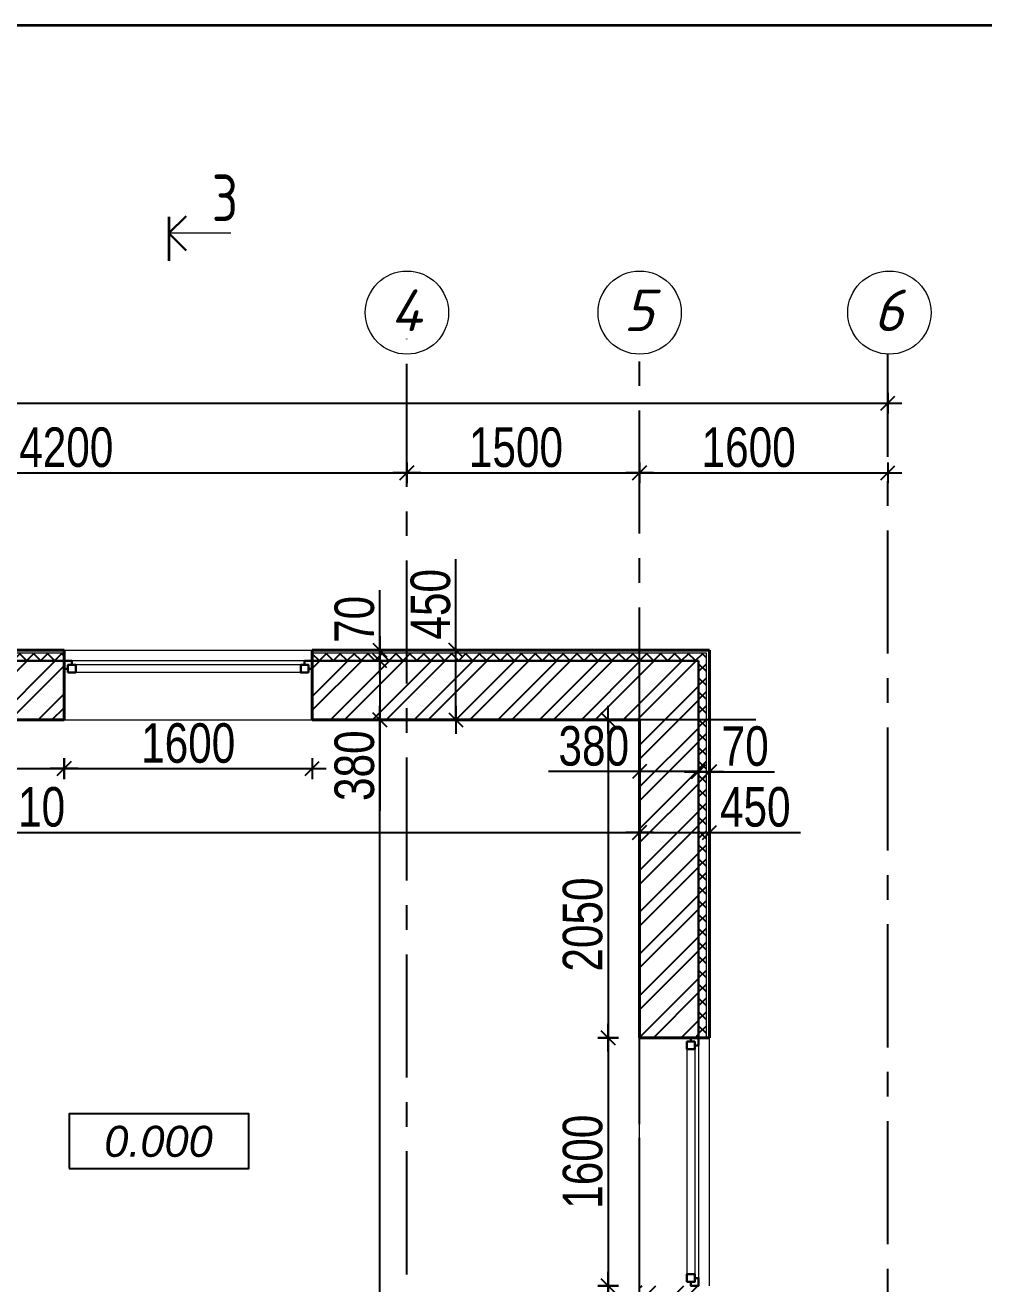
# Model space of a CAD drawing. Extents: x -12289450 to -10763036, y -7834513 to -6150123.
# Drawn here: x -11221613 to -11215433, y -7680755 to -7672636 of the extents above; entities that cross this region are included whole.
import ezdxf

# ---------------------------------------------------------------- set-up
doc = ezdxf.new("R2010")
doc.units = 0
doc.header["$LTSCALE"] = 25
doc.header["$PDMODE"] = 35
doc.linetypes.add('CENTER', pattern=[50.8, 31.75, -6.35, 6.35, -6.35])
doc.layers.get('DefPoints').update_dxf_attribs({"color": 10, "lineweight": 30})
for name, color, linetype in [('001-ПЕРЕГОРОДКИ', 5, 'Continuous'), ('005-РАЗМЕРЫ', 252, 'Continuous'), ('008-ШТРИХОВКА', 252, 'Continuous'), ('014-ОСИ', 251, 'CENTER'), ('Annotation - Text', 7, 'Continuous'), ('ArchiCAD', 7, 'Continuous'), ('Примечания', 7, 'Continuous')]:
    doc.layers.add(name, color=color, linetype=linetype)
doc.layers.add('Окна ArchiCAD_Ном._пера__23', color=7, linetype='Continuous', lineweight=30, true_color=0xff6600)
doc.layers.add('Окна ArchiCAD_Ном._пера__3', color=7, linetype='Continuous', lineweight=15, true_color=0xff6600)
doc.layers.add('СТЕНЫ', color=5, linetype='Continuous', lineweight=40)
doc.styles.add('gismo', font='isocpeui.ttf')
doc.styles.get("Standard").update_dxf_attribs({"font": 'arial.ttf'})
doc.styles.add('TXT0', font='txt', dxfattribs={"width": 0.8})
doc.styles.add('Текстер', font='ariali.ttf')
doc.dimstyles.new('РАЗМЕРЫ', dxfattribs={"dimscale": 30, "dimtxt": 8.5, "dimasz": 0.15, "dimexe": 0, "dimexo": 0, "dimgap": 1.2, "dimtad": 1, "dimdec": 0, "dimzin": 0, "dimdsep": 46, "dimtxsty": 'TXT0', "dimblk1": 'A8MITTA', "dimblk2": 'A8MITTA', "dimsah": 1, "dimcen": 2, "dimse1": 1, "dimse2": 1, "dimadec": 0, "dimazin": 0, "dimtp": 6, "dimtm": 6, "dimtfac": 1, "dimtdec": 0, "dimtofl": 0, "dimtmove": 0, "dimatfit": 3, "dimldrblk": 'A8MITTA', "dimfxl": 0, "dimtolj": 1, "dimtzin": 0, "dimarcsym": 0})

# ---------------------------------------------------------------- blocks, each defined once
blk = doc.blocks.new('A8MITTA', base_point=(3180, 3140))
for p, q in [((3160, 3140), (3200, 3140)), ((3170, 3130), (3190, 3150)), ((3180, 3155), (3180, 3125))]:
    blk.add_line(p, q)
blk = doc.blocks.new('*D167')
at = {"layer": '005-РАЗМЕРЫ', "color": 0, "lineweight": -2, "ltscale": 1.2, "transparency": 16777216}
blk.add_line((-11229947.3, -7675074.2), (-11216056.3, -7675074.2), dxfattribs=at)
at = {"layer": 'DefPoints', "color": 0, "ltscale": 1.2, "transparency": 16777216}
for p in [(-11216051.8, -7675074.2), (-11229951.8, -7676020.4), (-11216051.8, -7676237.6)]:
    blk.add_point(p, dxfattribs=at)
at = {"layer": '005-РАЗМЕРЫ', "color": 0, "lineweight": -2, "ltscale": 1.2, "transparency": 16777216, "xscale": 4.5, "yscale": 4.5, "zscale": 4.5, "rotation": 180}
blk.add_blockref('A8MITTA', (-11229951.8, -7675074.2), dxfattribs=at)
at = {"layer": '005-РАЗМЕРЫ', "color": 0, "lineweight": -2, "ltscale": 1.2, "transparency": 16777216, "xscale": 4.5, "yscale": 4.5, "zscale": 4.5}
blk.add_blockref('A8MITTA', (-11216051.8, -7675074.2), dxfattribs=at)
at = {"layer": '005-РАЗМЕРЫ', "color": 0, "ltscale": 1.2, "transparency": 16777216, "insert": (-11225171.4, -7674910.7), "char_height": 255, "attachment_point": 5, "style": 'TXT0'}
blk.add_mtext('\\A1;13900', dxfattribs=at)
blk = doc.blocks.new('*D169')
at = {"layer": '005-РАЗМЕРЫ', "color": 0, "lineweight": -2, "ltscale": 1.2, "transparency": 16777216}
blk.add_line((-11223347.3, -7675523.6), (-11219156.3, -7675523.6), dxfattribs=at)
at = {"layer": 'DefPoints', "color": 0, "ltscale": 1.2, "transparency": 16777216}
for p in [(-11219151.8, -7675523.6), (-11223351.8, -7675692.8), (-11219151.8, -7675692.8)]:
    blk.add_point(p, dxfattribs=at)
at = {"layer": '005-РАЗМЕРЫ', "color": 0, "lineweight": -2, "ltscale": 1.2, "transparency": 16777216, "xscale": 4.5, "yscale": 4.5, "zscale": 4.5, "rotation": 180}
blk.add_blockref('A8MITTA', (-11223351.8, -7675523.6), dxfattribs=at)
at = {"layer": '005-РАЗМЕРЫ', "color": 0, "lineweight": -2, "ltscale": 1.2, "transparency": 16777216, "xscale": 4.5, "yscale": 4.5, "zscale": 4.5}
blk.add_blockref('A8MITTA', (-11219151.8, -7675523.6), dxfattribs=at)
at = {"layer": '005-РАЗМЕРЫ', "color": 0, "ltscale": 1.2, "transparency": 16777216, "insert": (-11221347.7, -7675360.1), "char_height": 255, "attachment_point": 5, "style": 'TXT0'}
blk.add_mtext('\\A1;4200', dxfattribs=at)
blk = doc.blocks.new('*D170')
at = {"layer": '005-РАЗМЕРЫ', "color": 0, "lineweight": -2, "ltscale": 1.2, "transparency": 16777216}
blk.add_line((-11219147.3, -7675523.6), (-11217656.3, -7675523.6), dxfattribs=at)
at = {"layer": 'DefPoints', "color": 0, "ltscale": 1.2, "transparency": 16777216}
for p in [(-11217651.8, -7675523.6), (-11219151.8, -7675692.8), (-11217651.8, -7675692.8)]:
    blk.add_point(p, dxfattribs=at)
at = {"layer": '005-РАЗМЕРЫ', "color": 0, "lineweight": -2, "ltscale": 1.2, "transparency": 16777216, "xscale": 4.5, "yscale": 4.5, "zscale": 4.5, "rotation": 180}
blk.add_blockref('A8MITTA', (-11219151.8, -7675523.6), dxfattribs=at)
at = {"layer": '005-РАЗМЕРЫ', "color": 0, "lineweight": -2, "ltscale": 1.2, "transparency": 16777216, "xscale": 4.5, "yscale": 4.5, "zscale": 4.5}
blk.add_blockref('A8MITTA', (-11217651.8, -7675523.6), dxfattribs=at)
at = {"layer": '005-РАЗМЕРЫ', "color": 0, "ltscale": 1.2, "transparency": 16777216, "insert": (-11218449.1, -7675360.1), "char_height": 255, "attachment_point": 5, "style": 'TXT0'}
blk.add_mtext('\\A1;1500', dxfattribs=at)
blk = doc.blocks.new('*D171')
at = {"layer": '005-РАЗМЕРЫ', "color": 0, "lineweight": -2, "ltscale": 1.2, "transparency": 16777216}
blk.add_line((-11217647.3, -7675523.6), (-11216056.3, -7675523.6), dxfattribs=at)
at = {"layer": 'DefPoints', "color": 0, "ltscale": 1.2, "transparency": 16777216}
for p in [(-11216051.8, -7675523.6), (-11216051.8, -7675658), (-11217651.8, -7675692.8)]:
    blk.add_point(p, dxfattribs=at)
at = {"layer": '005-РАЗМЕРЫ', "color": 0, "lineweight": -2, "ltscale": 1.2, "transparency": 16777216, "xscale": 4.5, "yscale": 4.5, "zscale": 4.5, "rotation": 180}
blk.add_blockref('A8MITTA', (-11217651.8, -7675523.6), dxfattribs=at)
at = {"layer": '005-РАЗМЕРЫ', "color": 0, "lineweight": -2, "ltscale": 1.2, "transparency": 16777216, "xscale": 4.5, "yscale": 4.5, "zscale": 4.5}
blk.add_blockref('A8MITTA', (-11216051.8, -7675523.6), dxfattribs=at)
at = {"layer": '005-РАЗМЕРЫ', "color": 0, "ltscale": 1.2, "transparency": 16777216, "insert": (-11216949.1, -7675360.1), "char_height": 255, "attachment_point": 5, "style": 'TXT0'}
blk.add_mtext('\\A1;1600', dxfattribs=at)
blk = doc.blocks.new('*D225')
at = {"layer": '005-РАЗМЕРЫ', "color": 0, "lineweight": -2, "ltscale": 1.2, "transparency": 16777216}
blk.add_line((-11223157.3, -7677843.5), (-11217656.3, -7677843.5), dxfattribs=at)
at = {"layer": 'DefPoints', "color": 0, "ltscale": 1.2, "transparency": 16777216}
for p in [(-11223161.8, -7677843.5), (-11217651.8, -7677843.5), (-11217651.8, -7677843.5)]:
    blk.add_point(p, dxfattribs=at)
at = {"layer": '005-РАЗМЕРЫ', "color": 0, "lineweight": -2, "ltscale": 1.2, "transparency": 16777216, "xscale": 4.5, "yscale": 4.5, "zscale": 4.5, "rotation": 180}
blk.add_blockref('A8MITTA', (-11223161.8, -7677843.5), dxfattribs=at)
at = {"layer": '005-РАЗМЕРЫ', "color": 0, "lineweight": -2, "ltscale": 1.2, "transparency": 16777216, "xscale": 4.5, "yscale": 4.5, "zscale": 4.5}
blk.add_blockref('A8MITTA', (-11217651.8, -7677843.5), dxfattribs=at)
at = {"layer": '005-РАЗМЕРЫ', "color": 0, "ltscale": 1.2, "transparency": 16777216, "insert": (-11221658.4, -7677680), "char_height": 255, "attachment_point": 5, "style": 'TXT0'}
blk.add_mtext('\\A1;5510', dxfattribs=at)
blk = doc.blocks.new('*D226')
at = {"layer": '005-РАЗМЕРЫ', "color": 0, "lineweight": -2, "ltscale": 1.2, "transparency": 16777216}
for p, q in [((-11217647.3, -7677843.5), (-11217206.3, -7677843.5)), ((-11217201.8, -7677843.5), (-11216615.3, -7677843.5))]:
    blk.add_line(p, q, dxfattribs=at)
at = {"layer": 'DefPoints', "color": 0, "ltscale": 1.2, "transparency": 16777216}
for p in [(-11217651.8, -7677843.5), (-11217201.8, -7677811.4), (-11217201.8, -7677843.5)]:
    blk.add_point(p, dxfattribs=at)
at = {"layer": '005-РАЗМЕРЫ', "color": 0, "lineweight": -2, "ltscale": 1.2, "transparency": 16777216, "xscale": 4.5, "yscale": 4.5, "zscale": 4.5, "rotation": 180}
blk.add_blockref('A8MITTA', (-11217651.8, -7677843.5), dxfattribs=at)
at = {"layer": '005-РАЗМЕРЫ', "color": 0, "lineweight": -2, "ltscale": 1.2, "transparency": 16777216, "xscale": 4.5, "yscale": 4.5, "zscale": 4.5}
blk.add_blockref('A8MITTA', (-11217201.8, -7677843.5), dxfattribs=at)
at = {"layer": '005-РАЗМЕРЫ', "color": 0, "ltscale": 1.2, "transparency": 16777216, "insert": (-11216906.3, -7677680), "char_height": 255, "attachment_point": 5, "style": 'TXT0'}
blk.add_mtext('\\A1;450', dxfattribs=at)
blk = doc.blocks.new('*D202')
at = {"layer": '005-РАЗМЕРЫ', "color": 0, "lineweight": -2, "ltscale": 1.2, "transparency": 16777216}
blk.add_line((-11219326, -7682812.7), (-11219326, -7677121.7), dxfattribs=at)
at = {"layer": 'DefPoints', "color": 0, "ltscale": 1.2, "transparency": 16777216}
for p in [(-11219326, -7677117.2), (-11219053.6, -7677117.2), (-11219326, -7682817.2)]:
    blk.add_point(p, dxfattribs=at)
at = {"layer": '005-РАЗМЕРЫ', "color": 0, "lineweight": -2, "ltscale": 1.2, "transparency": 16777216, "xscale": 4.5, "yscale": 4.5, "zscale": 4.5}
for p, rotation in [((-11219326, -7677117.2), 90), ((-11219326, -7682817.2), 270)]:
    blk.add_blockref('A8MITTA', p, dxfattribs=dict(at, rotation=rotation))
at = {"layer": '005-РАЗМЕРЫ', "color": 0, "ltscale": 1.2, "transparency": 16777216, "insert": (-11219489.5, -7681332.9), "char_height": 255, "attachment_point": 5, "rotation": 90, "style": 'TXT0'}
blk.add_mtext('\\A1;5700', dxfattribs=at)
blk = doc.blocks.new('*D177')
at = {"layer": '005-РАЗМЕРЫ', "color": 0, "lineweight": -2, "ltscale": 1.2, "transparency": 16777216}
for p, q in [((-11218835.7, -7676667.2), (-11218835.7, -7676080.7)), ((-11218835.7, -7677112.7), (-11218835.7, -7676671.7))]:
    blk.add_line(p, q, dxfattribs=at)
at = {"layer": 'DefPoints', "color": 0, "ltscale": 1.2, "transparency": 16777216}
for p in [(-11218835.7, -7676667.2), (-11218814.9, -7676667.2), (-11218835.7, -7677117.2)]:
    blk.add_point(p, dxfattribs=at)
at = {"layer": '005-РАЗМЕРЫ', "color": 0, "lineweight": -2, "ltscale": 1.2, "transparency": 16777216, "xscale": 4.5, "yscale": 4.5, "zscale": 4.5}
for p, rotation in [((-11218835.7, -7676667.2), 90), ((-11218835.7, -7677117.2), 270)]:
    blk.add_blockref('A8MITTA', p, dxfattribs=dict(at, rotation=rotation))
at = {"layer": '005-РАЗМЕРЫ', "color": 0, "ltscale": 1.2, "transparency": 16777216, "insert": (-11218999.2, -7676371.7), "char_height": 255, "attachment_point": 5, "rotation": 90, "style": 'TXT0'}
blk.add_mtext('\\A1;450', dxfattribs=at)
blk = doc.blocks.new('Уровень')
at = {"color": 213, "linetype": 'ByBlock'}
blk.add_lwpolyline([(0, 0), (1544, 0), (1544, 469), (0, 469)], close=True, dxfattribs=at)
at = {"flags": 4}
blk.add_attdef('+-0.000', (70, 107), '', height=250, dxfattribs=at)
blk = doc.blocks.new('*D238')
at = {"layer": '005-РАЗМЕРЫ', "color": 0, "lineweight": -2, "ltscale": 1.2, "transparency": 16777216}
blk.add_line((-11223157.3, -7677431.7), (-11221366.3, -7677431.7), dxfattribs=at)
at = {"layer": 'DefPoints', "color": 0, "ltscale": 1.2, "transparency": 16777216}
for p in [(-11223161.8, -7677117.2), (-11221361.8, -7677117.2), (-11221361.8, -7677431.7)]:
    blk.add_point(p, dxfattribs=at)
at = {"layer": '005-РАЗМЕРЫ', "color": 0, "lineweight": -2, "ltscale": 1.2, "transparency": 16777216, "xscale": 4.5, "yscale": 4.5, "zscale": 4.5, "rotation": 180}
blk.add_blockref('A8MITTA', (-11223161.8, -7677431.7), dxfattribs=at)
at = {"layer": '005-РАЗМЕРЫ', "color": 0, "lineweight": -2, "ltscale": 1.2, "transparency": 16777216, "xscale": 4.5, "yscale": 4.5, "zscale": 4.5}
blk.add_blockref('A8MITTA', (-11221361.8, -7677431.7), dxfattribs=at)
at = {"layer": '005-РАЗМЕРЫ', "color": 0, "ltscale": 1.2, "transparency": 16777216, "insert": (-11222325.2, -7677268.2), "char_height": 255, "attachment_point": 5, "style": 'TXT0'}
blk.add_mtext('\\A1;1800', dxfattribs=at)
blk = doc.blocks.new('*D239')
at = {"layer": '005-РАЗМЕРЫ', "color": 0, "lineweight": -2, "ltscale": 1.2, "transparency": 16777216}
blk.add_line((-11221357.3, -7677431.7), (-11219766.3, -7677431.7), dxfattribs=at)
at = {"layer": 'DefPoints', "color": 0, "ltscale": 1.2, "transparency": 16777216}
for p in [(-11221361.8, -7677117.2), (-11219761.8, -7677117.2), (-11219761.8, -7677431.7)]:
    blk.add_point(p, dxfattribs=at)
at = {"layer": '005-РАЗМЕРЫ', "color": 0, "lineweight": -2, "ltscale": 1.2, "transparency": 16777216, "xscale": 4.5, "yscale": 4.5, "zscale": 4.5, "rotation": 180}
blk.add_blockref('A8MITTA', (-11221361.8, -7677431.7), dxfattribs=at)
at = {"layer": '005-РАЗМЕРЫ', "color": 0, "lineweight": -2, "ltscale": 1.2, "transparency": 16777216, "xscale": 4.5, "yscale": 4.5, "zscale": 4.5}
blk.add_blockref('A8MITTA', (-11219761.8, -7677431.7), dxfattribs=at)
at = {"layer": '005-РАЗМЕРЫ', "color": 0, "ltscale": 1.2, "transparency": 16777216, "insert": (-11220561.8, -7677268.2), "char_height": 255, "attachment_point": 5, "style": 'TXT0'}
blk.add_mtext('\\A1;1600', dxfattribs=at)
blk = doc.blocks.new('*D240')
at = {"layer": '005-РАЗМЕРЫ', "color": 0, "lineweight": -2, "ltscale": 1.2, "transparency": 16777216}
blk.add_line((-11217854.6, -7677121.7), (-11217854.6, -7679162.7), dxfattribs=at)
at = {"layer": 'DefPoints', "color": 0, "ltscale": 1.2, "transparency": 16777216}
for p in [(-11217582, -7677117.2), (-11217854.6, -7679167.2), (-11217582, -7679167.2)]:
    blk.add_point(p, dxfattribs=at)
at = {"layer": '005-РАЗМЕРЫ', "color": 0, "lineweight": -2, "ltscale": 1.2, "transparency": 16777216, "xscale": 4.5, "yscale": 4.5, "zscale": 4.5}
for p, rotation in [((-11217854.6, -7677117.2), 90), ((-11217854.6, -7679167.2), 270)]:
    blk.add_blockref('A8MITTA', p, dxfattribs=dict(at, rotation=rotation))
at = {"layer": '005-РАЗМЕРЫ', "color": 0, "ltscale": 1.2, "transparency": 16777216, "insert": (-11218018.1, -7678437.2), "char_height": 255, "attachment_point": 5, "rotation": 90, "style": 'TXT0'}
blk.add_mtext('\\A1;2050', dxfattribs=at)
blk = doc.blocks.new('*D241')
at = {"layer": '005-РАЗМЕРЫ', "color": 0, "lineweight": -2, "ltscale": 1.2, "transparency": 16777216}
blk.add_line((-11217854.6, -7679171.7), (-11217854.6, -7680762.7), dxfattribs=at)
at = {"layer": 'DefPoints', "color": 0, "ltscale": 1.2, "transparency": 16777216}
for p in [(-11217651.8, -7679167.2), (-11217854.6, -7680767.2), (-11217651.8, -7680767.2)]:
    blk.add_point(p, dxfattribs=at)
at = {"layer": '005-РАЗМЕРЫ', "color": 0, "lineweight": -2, "ltscale": 1.2, "transparency": 16777216, "xscale": 4.5, "yscale": 4.5, "zscale": 4.5}
for p, rotation in [((-11217854.6, -7679167.2), 90), ((-11217854.6, -7680767.2), 270)]:
    blk.add_blockref('A8MITTA', p, dxfattribs=dict(at, rotation=rotation))
at = {"layer": '005-РАЗМЕРЫ', "color": 0, "ltscale": 1.2, "transparency": 16777216, "insert": (-11218018.1, -7679967.2), "char_height": 255, "attachment_point": 5, "rotation": 90, "style": 'TXT0'}
blk.add_mtext('\\A1;1600', dxfattribs=at)
blk = doc.blocks.new('*D242')
at = {"layer": '005-РАЗМЕРЫ', "color": 0, "lineweight": -2, "ltscale": 1.2, "transparency": 16777216}
blk.add_line((-11217854.6, -7680771.7), (-11217854.6, -7682812.7), dxfattribs=at)
at = {"layer": 'DefPoints', "color": 0, "ltscale": 1.2, "transparency": 16777216}
for p in [(-11217651.8, -7680767.2), (-11217854.6, -7682817.2), (-11217651.8, -7682817.2)]:
    blk.add_point(p, dxfattribs=at)
at = {"layer": '005-РАЗМЕРЫ', "color": 0, "lineweight": -2, "ltscale": 1.2, "transparency": 16777216, "xscale": 4.5, "yscale": 4.5, "zscale": 4.5}
for p, rotation in [((-11217854.6, -7680767.2), 90), ((-11217854.6, -7682817.2), 270)]:
    blk.add_blockref('A8MITTA', p, dxfattribs=dict(at, rotation=rotation))
at = {"layer": '005-РАЗМЕРЫ', "color": 0, "ltscale": 1.2, "transparency": 16777216, "insert": (-11218018.1, -7681792.2), "char_height": 255, "attachment_point": 5, "rotation": 90, "style": 'TXT0'}
blk.add_mtext('\\A1;2050', dxfattribs=at)
blk = doc.blocks.new('*D257')
at = {"layer": '005-РАЗМЕРЫ', "color": 0, "lineweight": -2, "ltscale": 1.2, "transparency": 16777216}
for p, q in [((-11219326, -7676741.7), (-11219326, -7677112.7)), ((-11219326, -7677117.2), (-11219326, -7677703.7))]:
    blk.add_line(p, q, dxfattribs=at)
at = {"layer": 'DefPoints', "color": 0, "ltscale": 1.2, "transparency": 16777216}
for p in [(-11219326, -7676737.2), (-11219326, -7676737.2), (-11219326, -7677117.2)]:
    blk.add_point(p, dxfattribs=at)
at = {"layer": '005-РАЗМЕРЫ', "color": 0, "lineweight": -2, "ltscale": 1.2, "transparency": 16777216, "xscale": 4.5, "yscale": 4.5, "zscale": 4.5}
for p, rotation in [((-11219326, -7676737.2), 90), ((-11219326, -7677117.2), 270)]:
    blk.add_blockref('A8MITTA', p, dxfattribs=dict(at, rotation=rotation))
at = {"layer": '005-РАЗМЕРЫ', "color": 0, "ltscale": 1.2, "transparency": 16777216, "insert": (-11219489.5, -7677412.7), "char_height": 255, "attachment_point": 5, "rotation": 90, "style": 'TXT0'}
blk.add_mtext('\\A1;380', dxfattribs=at)
blk = doc.blocks.new('*D258')
at = {"layer": '005-РАЗМЕРЫ', "color": 0, "lineweight": -2, "ltscale": 1.2, "transparency": 16777216}
for p, q in [((-11219326, -7676662.7), (-11219326, -7676280.2)), ((-11219326, -7676741.7), (-11219326, -7676746.2))]:
    blk.add_line(p, q, dxfattribs=at)
at = {"layer": 'DefPoints', "color": 0, "ltscale": 1.2, "transparency": 16777216}
for p in [(-11219326, -7676667.2), (-11219206.8, -7676667.2), (-11219206.8, -7676737.2)]:
    blk.add_point(p, dxfattribs=at)
at = {"layer": '005-РАЗМЕРЫ', "color": 0, "lineweight": -2, "ltscale": 1.2, "transparency": 16777216, "xscale": 4.5, "yscale": 4.5, "zscale": 4.5}
for p, rotation in [((-11219326, -7676667.2), 270), ((-11219326, -7676737.2), 90)]:
    blk.add_blockref('A8MITTA', p, dxfattribs=dict(at, rotation=rotation))
at = {"layer": '005-РАЗМЕРЫ', "color": 0, "ltscale": 1.2, "transparency": 16777216, "insert": (-11219489.5, -7676469.2), "char_height": 255, "attachment_point": 5, "rotation": 90, "style": 'TXT0'}
blk.add_mtext('\\A1;70', dxfattribs=at)
blk = doc.blocks.new('*D259')
at = {"layer": '005-РАЗМЕРЫ', "color": 0, "lineweight": -2, "ltscale": 1.2, "transparency": 16777216}
for p, q in [((-11217651.8, -7677450), (-11218238.3, -7677450)), ((-11217276.3, -7677450), (-11217647.3, -7677450))]:
    blk.add_line(p, q, dxfattribs=at)
at = {"layer": 'DefPoints', "color": 0, "ltscale": 1.2, "transparency": 16777216}
for p in [(-11217271.8, -7677367), (-11217651.8, -7677399.1), (-11217271.8, -7677450)]:
    blk.add_point(p, dxfattribs=at)
at = {"layer": '005-РАЗМЕРЫ', "color": 0, "lineweight": -2, "ltscale": 1.2, "transparency": 16777216, "xscale": 4.5, "yscale": 4.5, "zscale": 4.5, "rotation": 180}
blk.add_blockref('A8MITTA', (-11217651.8, -7677450), dxfattribs=at)
at = {"layer": '005-РАЗМЕРЫ', "color": 0, "lineweight": -2, "ltscale": 1.2, "transparency": 16777216, "xscale": 4.5, "yscale": 4.5, "zscale": 4.5}
blk.add_blockref('A8MITTA', (-11217271.8, -7677450), dxfattribs=at)
at = {"layer": '005-РАЗМЕРЫ', "color": 0, "ltscale": 1.2, "transparency": 16777216, "insert": (-11217947.3, -7677286.5), "char_height": 255, "attachment_point": 5, "style": 'TXT0'}
blk.add_mtext('\\A1;380', dxfattribs=at)
blk = doc.blocks.new('*D260')
at = {"layer": '005-РАЗМЕРЫ', "color": 0, "lineweight": -2, "ltscale": 1.2, "transparency": 16777216}
for p, q in [((-11217276.3, -7677451.3), (-11217280.8, -7677451.3)), ((-11217197.3, -7677451.3), (-11216782.4, -7677451.3))]:
    blk.add_line(p, q, dxfattribs=at)
at = {"layer": 'DefPoints', "color": 0, "ltscale": 1.2, "transparency": 16777216}
for p in [(-11217201.8, -7677451.3), (-11217271.8, -7677559), (-11217201.8, -7677559)]:
    blk.add_point(p, dxfattribs=at)
at = {"layer": '005-РАЗМЕРЫ', "color": 0, "lineweight": -2, "ltscale": 1.2, "transparency": 16777216, "xscale": 4.5, "yscale": 4.5, "zscale": 4.5}
blk.add_blockref('A8MITTA', (-11217271.8, -7677451.3), dxfattribs=at)
at = {"layer": '005-РАЗМЕРЫ', "color": 0, "lineweight": -2, "ltscale": 1.2, "transparency": 16777216, "xscale": 4.5, "yscale": 4.5, "zscale": 4.5, "rotation": 180}
blk.add_blockref('A8MITTA', (-11217201.8, -7677451.3), dxfattribs=at)
at = {"layer": '005-РАЗМЕРЫ', "color": 0, "ltscale": 1.2, "transparency": 16777216, "insert": (-11216971.4, -7677287.8), "char_height": 255, "attachment_point": 5, "style": 'TXT0'}
blk.add_mtext('\\A1;70', dxfattribs=at)

msp = doc.modelspace()

# ---------------------------------------------------------------- hatches: boundary and pattern name
at = {"layer": '008-ШТРИХОВКА', "ltscale": 3}
h = msp.add_hatch(dxfattribs=at)
h.set_pattern_fill('ANSI37', color=256, scale=20, style=0)
h.set_pattern_definition([(45, (-11226451.8, -7680597.31), (-44.9013, 44.9013), []), (135, (-11226451.8, -7680597.31), (-44.9013, -44.9013), [])])
h.paths.add_polyline_path([(-11223351.8, -7676687.2), (-11226451.8, -7676687.2), (-11226451.8, -7676737.2), (-11223351.8, -7676737.2)])
h.paths.add_polyline_path([(-11221361.8, -7676687.2), (-11223351.8, -7676687.2), (-11223351.8, -7676737.2), (-11221361.8, -7676737.2)])
h.paths.add_polyline_path([(-11217651.8, -7676687.2), (-11219151.8, -7676687.2), (-11219151.8, -7676737.2), (-11217651.8, -7676737.2)])
h.paths.add_polyline_path([(-11219151.8, -7676687.2), (-11219761.8, -7676687.2), (-11219761.8, -7676737.2), (-11219151.8, -7676737.2)])
h.paths.add_polyline_path([(-11217221.8, -7676687.2), (-11217651.8, -7676687.2), (-11217651.8, -7676737.2), (-11217271.8, -7676737.2), (-11217271.8, -7677117.2), (-11217221.8, -7677117.2)])
h.paths.add_polyline_path([(-11217221.8, -7677117.2), (-11217271.8, -7677117.2), (-11217271.8, -7679167.2), (-11217221.8, -7679167.2)])
h = msp.add_hatch(dxfattribs=at)
h.set_pattern_fill('ANSI32', color=256, scale=20)
h.set_pattern_definition([(45, (-11265606.5, -7444781.63), (-134.70384, 134.70384), []), (45, (-11265516.7, -7444781.63), (-134.70384, 134.70384), [])])
h.paths.add_polyline_path([(-11227451.8, -7676737.2), (-11228451.8, -7676737.2), (-11228451.8, -7677117.2), (-11227451.8, -7677117.2)])
h.paths.add_polyline_path([(-11228451.8, -7676737.2), (-11228831.8, -7676737.2), (-11228831.8, -7677117.2), (-11228451.8, -7677117.2)])
h.paths.add_polyline_path([(-11228451.8, -7677117.2), (-11228831.8, -7677117.2), (-11228831.8, -7678117.2), (-11228781.8, -7678117.2), (-11228451.8, -7678117.2), (-11228451.8, -7677917.2)])
h.paths.add_polyline_path([(-11228451.8, -7679117.2), (-11228831.8, -7679117.2), (-11228831.8, -7680337.2), (-11229951.8, -7680337.2), (-11229951.8, -7680717.2), (-11228451.8, -7680717.2)])
h.paths.add_polyline_path([(-11229951.8, -7680337.2), (-11230331.8, -7680337.2), (-11230331.8, -7680717.2), (-11229951.8, -7680717.2)])
h.paths.add_polyline_path([(-11229951.8, -7680717.2), (-11230331.8, -7680717.2), (-11230331.8, -7681267.2), (-11229951.8, -7681267.2), (-11229951.8, -7681117.2)])
h.paths.add_polyline_path([(-11229951.8, -7682417.2), (-11229951.8, -7682267.2), (-11230331.8, -7682267.2), (-11230331.8, -7682817.2), (-11229951.8, -7682817.2)])
h.paths.add_polyline_path([(-11229951.8, -7682817.2), (-11230331.8, -7682817.2), (-11230331.8, -7683197.2), (-11229951.8, -7683197.2)])
h.paths.add_polyline_path([(-11228451.8, -7682817.2), (-11228601.8, -7682817.2), (-11228901.8, -7682817.2), (-11229951.8, -7682817.2), (-11229951.8, -7683197.2), (-11228831.8, -7683197.2), (-11228831.8, -7683417.2), (-11228451.8, -7683417.2)])
h.paths.add_polyline_path([(-11228451.8, -7683417.2), (-11228831.8, -7683417.2), (-11228831.8, -7683557.2), (-11228451.8, -7683557.2)])
h.paths.add_polyline_path([(-11223351.8, -7676737.2), (-11226451.8, -7676737.2), (-11226451.8, -7676787.2), (-11226451.8, -7677117.2), (-11223541.8, -7677117.2), (-11223351.8, -7677117.2)])
h.paths.add_polyline_path([(-11221361.8, -7676737.2), (-11223351.8, -7676737.2), (-11223351.8, -7677117.2), (-11221361.8, -7677117.2)])
h.paths.add_polyline_path([(-11217651.8, -7676737.2), (-11219151.8, -7676737.2), (-11219151.8, -7677117.2), (-11217651.8, -7677117.2)])
h.paths.add_polyline_path([(-11219151.8, -7676737.2), (-11219761.8, -7676737.2), (-11219761.8, -7676787.2), (-11219761.8, -7677117.2), (-11219151.8, -7677117.2)])
h.paths.add_polyline_path([(-11217271.8, -7676737.2), (-11217651.8, -7676737.2), (-11217651.8, -7677117.2), (-11217271.8, -7677117.2)])
h.paths.add_polyline_path([(-11217271.8, -7677117.2), (-11217651.8, -7677117.2), (-11217651.8, -7679167.2), (-11217271.8, -7679167.2)])
h.paths.add_polyline_path([(-11223351.8, -7680717.2), (-11223541.8, -7680717.2), (-11223541.8, -7681217.2), (-11223351.8, -7681217.2)])
h.paths.add_polyline_path([(-11223161.8, -7680717.2), (-11223351.8, -7680717.2), (-11223351.8, -7681217.2), (-11223161.8, -7681217.2)])
h.paths.add_polyline_path([(-11223161.8, -7678977.2), (-11223281.8, -7678977.2), (-11223351.8, -7678977.2), (-11223351.8, -7680717.2), (-11223161.8, -7680717.2)])
h.paths.add_polyline_path([(-11223351.8, -7678977.2), (-11223541.8, -7678977.2), (-11223541.8, -7679557.2), (-11223541.8, -7680717.2), (-11223351.8, -7680717.2)])
h.paths.add_polyline_path([(-11223351.8, -7677117.2), (-11223541.8, -7677117.2), (-11223541.8, -7677937.2), (-11223351.8, -7677937.2)])
h.paths.add_polyline_path([(-11223161.8, -7677117.2), (-11223351.8, -7677117.2), (-11223351.8, -7677937.2), (-11223281.8, -7677937.2), (-11223161.8, -7677937.2)])
h.paths.add_polyline_path([(-11223161.8, -7678317.2), (-11223281.8, -7678317.2), (-11223281.8, -7678457.2), (-11223161.8, -7678457.2)])
h.paths.add_polyline_path([(-11223161.8, -7678577.2), (-11223281.8, -7678577.2), (-11223281.8, -7678837.2), (-11223161.8, -7678837.2)])
h.paths.add_polyline_path([(-11228451.8, -7684557.2), (-11228831.8, -7684557.2), (-11228831.8, -7686197.2), (-11228451.8, -7686197.2)])
h.paths.add_polyline_path([(-11228451.8, -7687197.2), (-11228831.8, -7687197.2), (-11228831.8, -7687617.2), (-11228451.8, -7687617.2)])
h.paths.add_polyline_path([(-11228451.8, -7687617.2), (-11228831.8, -7687617.2), (-11228831.8, -7687997.2), (-11228451.8, -7687997.2)])
h.paths.add_polyline_path([(-11227751.8, -7687617.2), (-11228451.8, -7687617.2), (-11228451.8, -7687997.2), (-11227751.8, -7687997.2), (-11227751.8, -7687947.2)])
h.paths.add_polyline_path([(-11223351.8, -7687617.2), (-11225241.8, -7687617.2), (-11225581.8, -7687617.2), (-11225961.8, -7687617.2), (-11226751.8, -7687617.2), (-11226751.8, -7687997.2), (-11223351.8, -7687997.2)])
h.paths.add_polyline_path([(-11223161.8, -7683417.2), (-11223351.8, -7683417.2), (-11223351.8, -7687617.2), (-11223161.8, -7687617.2)])
h.paths.add_polyline_path([(-11223351.8, -7683417.2), (-11223541.8, -7683417.2), (-11223541.8, -7684737.2), (-11223541.8, -7687617.2), (-11223351.8, -7687617.2)])
h.paths.add_polyline_path([(-11222161.8, -7682817.2), (-11223351.8, -7682817.2), (-11223351.8, -7683417.2), (-11223161.8, -7683417.2), (-11223161.8, -7683197.2), (-11222561.8, -7683197.2), (-11222161.8, -7683197.2)])
h.paths.add_polyline_path([(-11223351.8, -7682817.2), (-11223541.8, -7682817.2), (-11223541.8, -7683417.2), (-11223351.8, -7683417.2)])
h.paths.add_polyline_path([(-11219151.8, -7682817.2), (-11219761.8, -7682817.2), (-11219761.8, -7683197.2), (-11219151.8, -7683197.2)])
h.paths.add_polyline_path([(-11217651.8, -7682817.2), (-11219151.8, -7682817.2), (-11219151.8, -7683417.2), (-11218771.8, -7683417.2), (-11218771.8, -7683197.2), (-11217651.8, -7683197.2)])
h.paths.add_polyline_path([(-11217271.8, -7682817.2), (-11217651.8, -7682817.2), (-11217651.8, -7683197.2), (-11217271.8, -7683197.2)])
h.paths.add_polyline_path([(-11217271.8, -7680767.3), (-11217651.7, -7680767.2), (-11217651.8, -7682817.2), (-11217271.8, -7682817.2)])
h.paths.add_polyline_path([(-11218771.8, -7683417.2), (-11219151.8, -7683417.2), (-11219151.8, -7684397.2), (-11218822.4, -7684397.2), (-11218822.4, -7684397.2), (-11218771.8, -7684397.2)])
h.paths.add_polyline_path([(-11218771.8, -7686797.2), (-11218822.4, -7686797.2), (-11219151.8, -7686797.2), (-11219151.8, -7687617.2), (-11218771.8, -7687617.2)])
h.paths.add_polyline_path([(-11218771.8, -7687617.2), (-11219151.8, -7687617.2), (-11219151.8, -7687997.2), (-11218771.8, -7687997.2)])
h.paths.add_polyline_path([(-11219151.8, -7687617.2), (-11220351.8, -7687617.2), (-11220351.8, -7687997.2), (-11219151.8, -7687997.2)])
h.paths.add_polyline_path([(-11221951.8, -7687997.2), (-11221951.8, -7687617.2), (-11223351.8, -7687617.2), (-11223351.8, -7687997.2)])

# ---------------------------------------------------------------- linework, layer by layer
at = {"layer": '001-ПЕРЕГОРОДКИ', "lineweight": 35, "ltscale": 100}
msp.add_lwpolyline([(-11220686.8, -7673872.9), (-11220686.8, -7674156)], dxfattribs=at)
at = {"layer": '001-ПЕРЕГОРОДКИ', "lineweight": 18, "ltscale": 100}
msp.add_lwpolyline([(-11220287.4, -7673978.8), (-11220686.8, -7673978.8)], dxfattribs=at)
at = {"layer": '014-ОСИ'}
msp.add_line((-11217651.8, -7683535.9), (-11217651.8, -7674758.6), dxfattribs=at)
for points in [[(-11219151.8, -7688313.6), (-11219151.8, -7674658.6)], [(-11216051.8, -7688119.5), (-11216051.8, -7674758.6)], [(-11221361.8, -7677117.2), (-11232954.6, -7677117.2)], [(-11216901.8, -7677117.2), (-11219761.8, -7677117.2)], [(-11217651.8, -7680607.2), (-11217651.8, -7679307.2)]]:
    msp.add_lwpolyline(points, dxfattribs=at)
at = {"layer": 'Annotation - Text', "color": 0, "lineweight": 20}
for centre in [(-11219151.8, -7674490.2), (-11217651.8, -7674490.2), (-11216041.8, -7674490.2)]:
    msp.add_circle(centre, 268.3, dxfattribs=at)
at = {"layer": 'ArchiCAD', "color": 7, "linetype": 'Continuous', "lineweight": 35}
msp.add_lwpolyline([(-11234018.6, -7672636.3), (-11204393.7, -7672636.3), (-11204393.7, -7694161.2), (-11234018.6, -7694161.2)], close=True, dxfattribs=at)
msp.add_lwpolyline([(-11234018.6, -7672636.3), (-11204393.7, -7672636.3), (-11204393.7, -7694161.2), (-11234018.6, -7694161.2)], close=True, dxfattribs=at)
at = {"layer": 'Окна ArchiCAD_Ном._пера__23', "linetype": 'Continuous'}
for points in [[(-11221336.8, -7676787.2), (-11221361.8, -7676787.2), (-11221361.8, -7676737.2), (-11221311.8, -7676737.2), (-11221311.8, -7676762.2), (-11221336.8, -7676762.2), (-11221336.8, -7676787.2)], [(-11219786.8, -7676787.2), (-11219761.8, -7676787.2), (-11219761.8, -7676737.2), (-11219811.8, -7676737.2), (-11219811.8, -7676762.2), (-11219786.8, -7676762.2), (-11219786.8, -7676787.2)], [(-11217321.8, -7679192.2), (-11217321.8, -7679167.2), (-11217271.8, -7679167.2), (-11217271.8, -7679217.2), (-11217296.8, -7679217.2), (-11217296.8, -7679192.2), (-11217321.8, -7679192.2)], [(-11217321.8, -7680742.2), (-11217321.8, -7680767.2), (-11217271.8, -7680767.2), (-11217271.8, -7680717.2), (-11217296.8, -7680717.2), (-11217296.8, -7680742.2), (-11217321.8, -7680742.2)]]:
    msp.add_lwpolyline(points, dxfattribs=at)
for points in [[(-11221336.8, -7676812.2), (-11221286.8, -7676812.2), (-11221286.8, -7676762.2), (-11221336.8, -7676762.2)], [(-11219786.8, -7676812.2), (-11219836.8, -7676812.2), (-11219836.8, -7676762.2), (-11219786.8, -7676762.2)], [(-11217346.8, -7679192.2), (-11217346.8, -7679242.2), (-11217296.8, -7679242.2), (-11217296.8, -7679192.2)], [(-11217346.8, -7680742.2), (-11217346.8, -7680692.2), (-11217296.8, -7680692.2), (-11217296.8, -7680742.2)]]:
    msp.add_lwpolyline(points, close=True, dxfattribs=at)
at = {"layer": 'Окна ArchiCAD_Ном._пера__3', "linetype": 'Continuous'}
for p, q in [((-11219811.8, -7676737.2), (-11221361.8, -7676737.2)), ((-11219836.8, -7676762.2), (-11221336.8, -7676762.2)), ((-11219836.8, -7676812.2), (-11221336.8, -7676812.2)), ((-11217346.8, -7679242.2), (-11217346.8, -7680692.2)), ((-11217296.8, -7679242.2), (-11217296.8, -7680692.2)), ((-11217271.8, -7679217.2), (-11217271.8, -7680717.2))]:
    msp.add_line(p, q, dxfattribs=at)
at = {"layer": 'СТЕНЫ', "ltscale": 3}
for p, q in [((-11221361.8, -7676667.2), (-11221361.8, -7677117.2)), ((-11219761.8, -7676667.2), (-11219761.8, -7677117.2)), ((-11217201.8, -7676667.2), (-11219761.8, -7676667.2)), ((-11217201.8, -7677697.2), (-11217201.8, -7676667.2)), ((-11217201.8, -7679167.2), (-11217201.8, -7676667.2)), ((-11217651.8, -7677117.2), (-11217651.8, -7677697.2)), ((-11217651.8, -7677117.2), (-11217651.8, -7679167.2))]:
    msp.add_line(p, q, dxfattribs=at)
at = {"layer": 'СТЕНЫ', "lineweight": 9, "ltscale": 3}
for p, q in [((-11217221.8, -7676687.2), (-11219761.8, -7676687.2)), ((-11217221.8, -7677697.2), (-11217221.8, -7676687.2)), ((-11217221.8, -7679167.2), (-11217221.8, -7676687.2))]:
    msp.add_line(p, q, dxfattribs=at)
at = {"layer": 'СТЕНЫ', "lineweight": 30, "ltscale": 3}
for q in [(-11217271.8, -7677697.2), (-11217271.8, -7679167.2)]:
    msp.add_line((-11217271.8, -7676737.2), q, dxfattribs=at)
at = {"layer": 'СТЕНЫ', "color": 5, "lineweight": 30}
for points in [[(-11220686.8, -7673978.8), (-11220575.8, -7673867.8)], [(-11220686.8, -7673978.8), (-11220575.8, -7674089.8)]]:
    msp.add_lwpolyline(points, dxfattribs=at)
at = {"layer": 'СТЕНЫ', "ltscale": 3}
for points in [[(-11221361.8, -7676667.2), (-11226451.8, -7676667.2)], [(-11223161.8, -7677117.2), (-11221361.8, -7677117.2)], [(-11219761.8, -7677117.2), (-11217651.8, -7677117.2)], [(-11217651.8, -7679167.2), (-11217201.8, -7679167.2)]]:
    msp.add_lwpolyline(points, dxfattribs=at)
at = {"layer": 'СТЕНЫ', "lineweight": 9, "ltscale": 3}
for points in [[(-11221361.8, -7676687.2), (-11226451.8, -7676687.2)], [(-11221361.8, -7676667.2), (-11219761.8, -7676667.2)], [(-11221411.8, -7677117.2), (-11221361.8, -7677117.2)], [(-11221361.8, -7677117.2), (-11219761.8, -7677117.2)], [(-11217651.8, -7680767.2), (-11217651.8, -7679167.2)], [(-11217201.8, -7680767.2), (-11217201.8, -7679167.2)]]:
    msp.add_lwpolyline(points, dxfattribs=at)
at = {"layer": 'СТЕНЫ', "lineweight": 30, "ltscale": 3}
for points in [[(-11226451.8, -7676737.2), (-11221361.8, -7676737.2)], [(-11219761.8, -7676737.2), (-11217271.8, -7676737.2)]]:
    msp.add_lwpolyline(points, dxfattribs=at)

# ---------------------------------------------------------------- block references
at = {"color": 7, "ltscale": 2}
ref = msp.add_blockref('Уровень', (-11221329.9, -7680010.9), dxfattribs=dict(at, xscale=0.75, yscale=0.75, zscale=0.75))
ref.add_attrib('+-0.000', ' 0.000', (-11221180.3, -7679935.5), dxfattribs={"height": 200, "style": 'Текстер'})

# ---------------------------------------------------------------- texts
at = {"layer": 'Annotation - Text', "color": 0, "lineweight": 25, "char_height": 268.3, "attachment_point": 2, "style": 'gismo'}
for s, insert in [('4', (-11219157.8, -7674341.4)), ('5', (-11217657.8, -7674341.4)), ('6', (-11216047.8, -7674341.4))]:
    msp.add_mtext(s, dxfattribs=dict(at, insert=insert))
at = {"layer": 'Примечания', "color": 7, "lineweight": 25, "insert": (-11220409.9, -7673750.1), "char_height": 300, "attachment_point": 4}
msp.add_mtext('{\\fGOST 2.304 type A|b0|i0|c0|p34;3}', dxfattribs=at)

# ---------------------------------------------------------------- dimensions: what is measured, and where the dimension line sits
at = {"layer": '005-РАЗМЕРЫ', "ltscale": 1.2}
for base, p1, p2, picture, middle in [((-11216051.8, -7675074.2), (-11229951.8, -7676020.4), (-11216051.8, -7676237.6), '*D167', (-11225171.4, -7675074.2)), ((-11219151.8, -7675523.6), (-11223351.8, -7675692.8), (-11219151.8, -7675692.8), '*D169', (-11221347.7, -7675523.6)), ((-11217651.8, -7675523.6), (-11219151.8, -7675692.8), (-11217651.8, -7675692.8), '*D170', (-11218449.1, -7675523.6)), ((-11216051.8, -7675523.6), (-11217651.8, -7675692.8), (-11216051.8, -7675658), '*D171', (-11216949.1, -7675523.6)), ((-11221361.8, -7677431.7), (-11223161.8, -7677117.2), (-11221361.8, -7677117.2), '*D238', (-11222325.2, -7677431.7)), ((-11217271.8, -7677450), (-11217651.8, -7677399.1), (-11217271.8, -7677367), '*D259', (-11217947.3, -7677450)), ((-11217201.8, -7677451.3), (-11217271.8, -7677559), (-11217201.8, -7677559), '*D260', (-11216971.4, -7677451.3)), ((-11217651.8, -7677843.5), (-11223161.8, -7677843.5), (-11217651.8, -7677843.5), '*D225', (-11221658.4, -7677843.5))]:
    dim = msp.add_linear_dim(base=base, p1=p1, p2=p2, dimstyle='РАЗМЕРЫ', dxfattribs=at)
    dim.commit()
    dim.dimension.update_dxf_attribs({"geometry": picture, "text_midpoint": middle, "dimtype": 160})
for base, p1, p2, picture, middle in [((-11218835.7, -7676667.2), (-11218835.7, -7677117.2), (-11218814.9, -7676667.2), '*D177', (-11218999.2, -7676371.7)), ((-11217854.6, -7680767.2), (-11217651.8, -7679167.2), (-11217651.8, -7680767.2), '*D241', (-11218018.1, -7679967.2)), ((-11217854.6, -7682817.2), (-11217651.8, -7680767.2), (-11217651.8, -7682817.2), '*D242', (-11218018.1, -7681792.2))]:
    dim = msp.add_linear_dim(base=base, p1=p1, p2=p2, angle=90, dimstyle='РАЗМЕРЫ', dxfattribs=at)
    dim.commit()
    dim.dimension.update_dxf_attribs({"geometry": picture, "text_midpoint": middle})
for base, p1, p2, picture, middle in [((-11219326, -7676667.2), (-11219206.8, -7676737.2), (-11219206.8, -7676667.2), '*D258', (-11219326, -7676469.2)), ((-11219326, -7676737.2), (-11219326, -7677117.2), (-11219326, -7676737.2), '*D257', (-11219326, -7677412.7)), ((-11219326, -7677117.2), (-11219326, -7682817.2), (-11219053.6, -7677117.2), '*D202', (-11219326, -7681332.9)), ((-11217854.6, -7679167.2), (-11217582, -7677117.2), (-11217582, -7679167.2), '*D240', (-11217854.6, -7678437.2))]:
    dim = msp.add_linear_dim(base=base, p1=p1, p2=p2, angle=90, dimstyle='РАЗМЕРЫ', dxfattribs=at)
    dim.commit()
    dim.dimension.update_dxf_attribs({"geometry": picture, "text_midpoint": middle, "dimtype": 160})
for base, p1, p2, picture, middle in [((-11219761.8, -7677431.7), (-11221361.8, -7677117.2), (-11219761.8, -7677117.2), '*D239', (-11220561.8, -7677268.2)), ((-11217201.8, -7677843.5), (-11217651.8, -7677843.5), (-11217201.8, -7677811.4), '*D226', (-11216906.3, -7677680))]:
    dim = msp.add_linear_dim(base=base, p1=p1, p2=p2, dimstyle='РАЗМЕРЫ', dxfattribs=at)
    dim.commit()
    dim.dimension.update_dxf_attribs({"geometry": picture, "text_midpoint": middle})

doc.saveas('drawing.dxf')
